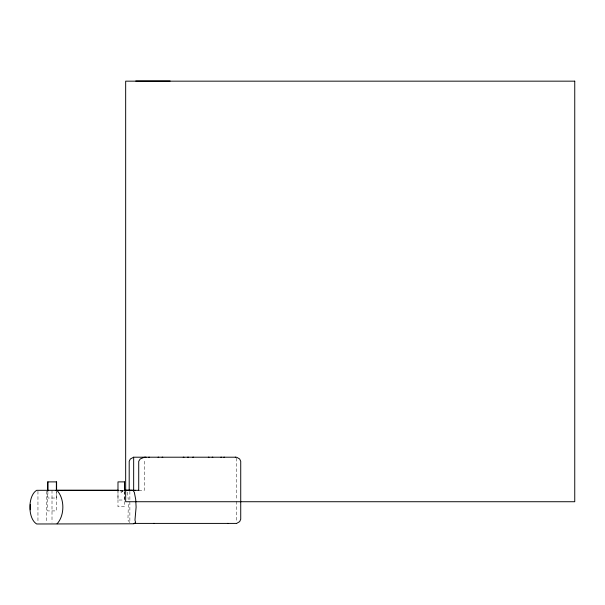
<?xml version="1.0" encoding="UTF-8"?>
<svg xmlns="http://www.w3.org/2000/svg" width="605" height="605" viewBox="0 0 605 605"><rect width="100%" height="100%" fill="white"/><g stroke="black" fill="none" stroke-linecap="round" stroke-linejoin="round"><path stroke-width="0.45" stroke-dasharray="3.02 2.27" d="M47.901 491.169L47.901 498.028L56.605 498.028L56.605 491.752M123.314 490.791L121.25 492.432L119.487 491.268M123.314 490.564L121.25 491.933L119.487 490.98M119.487 490.307L123.715 490.307M138.719 490.322L144.383 490.322L144.383 459.051M119.813 490.322L123.564 490.322M129.871 522.576L127.942 520.103L128.366 502.793M127.557 492.145L128.215 499.496M56.363 491.245L56.378 510.923L47.682 510.923L47.682 491.252M236.532 458.129L236.532 500.418M236.532 501.341L236.532 521.57M129.871 491.268L129.871 522.463M124.509 491.865L124.509 500.025L117.99 500.025L117.983 491.32L117.983 506.778L124.509 506.778L124.509 491.305M52.007 490.307L52.007 522.115M46.532 491.245L46.532 522.115M37.956 491.245L37.956 522.115"/><path stroke-width="0.91" d="M124.509 490.398L124.509 481.89L117.983 481.89L117.983 490.451M133.66 490.322L133.667 457.206L146.07 457.206M138.719 490.322L138.726 461.32L140.171 458.983L144.383 457.206M56.363 490.307L56.378 481.89M118.739 490.307L36.701 490.307C27.656 495.563 27.656 518.727 36.701 523.983L133.932 523.779L135.618 522.47L134.968 520.103L136.11 507.141L135.709 499.496L134.37 492.394L132.949 490.322L124.282 490.315M30.326 504.502L30.326 509.788M57.082 523.771C64.773 515.52 64.773 498.777 57.082 490.519M236.721 523.355L239.656 521.639L240.73 519.294L240.73 461.32L239.656 458.983L236.721 457.259M133.667 457.206L130.34 458.983L129.198 461.32L129.198 490.322M135.361 490.322L133.35 490.519L135.187 490.451M236.275 523.408L133.932 523.408M135.77 81.017L170.141 81.017M148.785 457.214L149.367 457.206M158.064 457.214L158.767 457.206M162.087 457.206L162.79 457.206M183.202 457.214L188.427 457.206M192.829 457.206L193.608 457.206M208.339 457.214L209.012 457.206M212.158 457.214L212.831 457.206M220.908 457.206L221.438 457.206M223.895 457.214L224.425 457.206M144.958 457.206L183.973 457.214M187.641 457.206L235.617 457.206M235.307 457.206L236.154 457.206M124.101 490.307L138.855 490.322M56.068 490.307L117.945 490.322M124.501 490.322L132.17 490.322M153.572 523.408L154.245 523.408M227.54 523.408L227.941 523.408M124.509 481.89L124.509 490.05M56.605 489.959L56.605 481.89L47.682 481.89L47.682 490.315M47.901 481.89L47.901 490.307M574.75 81.161L125.666 81.161L125.666 501.727L574.75 501.727L574.75 81.161"/></g></svg>
